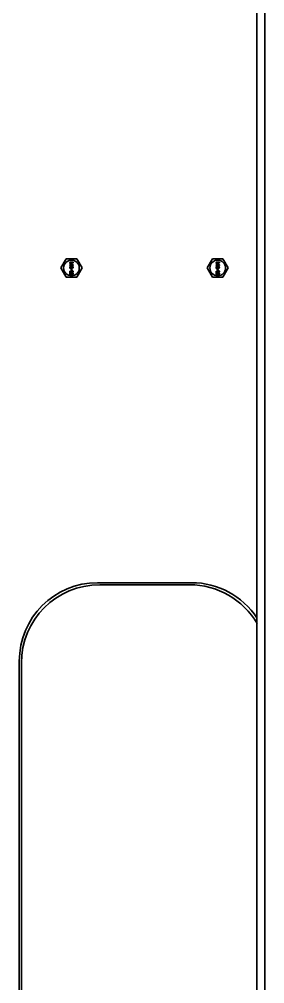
# Model space of a CAD drawing. Header units: millimetres. Extents: x 32496 to 166256, y 3504 to 23939.
# Drawn here: x 150421.2 to 150515.2, y 13461.3 to 13830.5 of the extents above; entities that cross this region are included whole.
import ezdxf

# ---------------------------------------------------------------- set-up
doc = ezdxf.new("R2010")
doc.units = ezdxf.units.MM
doc.layers.get('0').update_dxf_attribs({"lineweight": 35})

# ---------------------------------------------------------------- blocks, each defined once
blk = doc.blocks.new('8-1250')
at = {"linetype": 'Continuous'}
for p, q in [((1915.87, -32157.29), (1915.87, -34666.29)), ((1918.87, -32157.29), (1918.87, -34666.29)), ((1840.83, -33171.29), (1842.85, -33167.79)), ((1846.89, -33167.79), (1842.85, -33167.79)), ((1844.22, -33169.09), (1845.52, -33169.09)), ((1844.22, -33169.25), (1844.22, -33169.09)), ((1845.25, -33169.25), (1844.22, -33169.25)), ((1845.25, -33169.25), (1844.22, -33169.63)), ((1845.52, -33169.09), (1845.52, -33169.33)), ((1846.89, -33167.79), (1848.91, -33171.29)), ((1896.83, -33171.29), (1898.85, -33167.79)), ((1902.89, -33167.79), (1898.85, -33167.79)), ((1900.22, -33169.09), (1901.52, -33169.09)), ((1900.22, -33169.25), (1900.22, -33169.09)), ((1901.25, -33169.25), (1900.22, -33169.25)), ((1901.25, -33169.25), (1900.22, -33169.63)), ((1901.52, -33169.09), (1901.52, -33169.33)), ((1902.89, -33167.79), (1904.91, -33171.29)), ((1842.85, -33174.79), (1840.83, -33171.29)), ((1844.22, -33169.85), (1844.22, -33169.63)), ((1844.22, -33169.85), (1845.25, -33170.23)), ((1844.22, -33170.23), (1845.25, -33170.23)), ((1844.22, -33170.39), (1844.22, -33170.23)), ((1845.52, -33170.39), (1844.22, -33170.39)), ((1844.25, -33170.9), (1844.22, -33171.04)), ((1844.22, -33171.17), (1844.22, -33171.04)), ((1844.22, -33171.17), (1844.25, -33171.31)), ((1844.22, -33172.56), (1845.3, -33172.56)), ((1844.22, -33172.72), (1844.22, -33172.56)), ((1845.52, -33172.72), (1844.22, -33172.72)), ((1844.22, -33172.93), (1844.36, -33172.93)), ((1844.22, -33173.91), (1844.22, -33172.93)), ((1844.33, -33170.77), (1844.25, -33170.9)), ((1844.25, -33171.31), (1844.33, -33171.45)), ((1844.44, -33170.69), (1844.33, -33170.77)), ((1844.33, -33171.45), (1844.44, -33171.53)), ((1844.36, -33169.74), (1845.52, -33169.33)), ((1845.52, -33170.15), (1844.36, -33169.74)), ((1844.36, -33171.01), (1844.39, -33170.93)), ((1844.36, -33171.01), (1844.36, -33171.2)), ((1844.39, -33171.28), (1844.36, -33171.2)), ((1845.05, -33173.69), (1844.36, -33172.93)), ((1844.39, -33170.93), (1844.44, -33170.85)), ((1844.44, -33171.36), (1844.39, -33171.28)), ((1844.58, -33170.63), (1844.44, -33170.69)), ((1844.44, -33170.85), (1844.53, -33170.8)), ((1844.53, -33171.42), (1844.44, -33171.36)), ((1844.44, -33171.53), (1844.58, -33171.58)), ((1844.53, -33170.8), (1844.61, -33170.77)), ((1844.61, -33171.45), (1844.53, -33171.42)), ((1844.78, -33170.61), (1844.58, -33170.63)), ((1844.72, -33171.58), (1844.58, -33171.58)), ((1844.69, -33170.77), (1844.61, -33170.77)), ((1844.61, -33171.45), (1844.69, -33171.45)), ((1844.64, -33171.96), (1844.83, -33171.96)), ((1844.64, -33172.01), (1844.64, -33171.96)), ((1844.83, -33172.01), (1844.64, -33172.01)), ((1844.69, -33170.77), (1844.78, -33170.8)), ((1844.78, -33171.42), (1844.69, -33171.45)), ((1844.72, -33171.8), (1844.69, -33171.82)), ((1844.69, -33171.82), (1844.83, -33171.96)), ((1844.83, -33172.01), (1844.69, -33172.15)), ((1844.69, -33172.15), (1844.72, -33172.18)), ((1844.72, -33171.58), (1844.86, -33171.53)), ((1844.89, -33171.96), (1844.72, -33171.8)), ((1844.72, -33172.18), (1844.89, -33172.01)), ((1844.78, -33170.61), (1844.97, -33170.61)), ((1844.78, -33170.8), (1844.83, -33170.85)), ((1844.83, -33171.36), (1844.78, -33171.42)), ((1844.83, -33170.85), (1844.89, -33170.93)), ((1844.89, -33171.28), (1844.83, -33171.36)), ((1844.86, -33171.53), (1844.94, -33171.45)), ((1844.89, -33170.93), (1844.91, -33171.01)), ((1844.91, -33171.2), (1844.89, -33171.28)), ((1845.05, -33171.8), (1844.89, -33171.96)), ((1844.89, -33172.01), (1845.05, -33172.18)), ((1844.97, -33170.74), (1844.91, -33170.74)), ((1845.02, -33170.9), (1844.91, -33170.74)), ((1844.91, -33171.2), (1844.91, -33171.01)), ((1844.94, -33171.45), (1845.02, -33171.31)), ((1844.94, -33171.96), (1845.08, -33171.82)), ((1844.94, -33171.96), (1845.14, -33171.96)), ((1845.14, -33172.01), (1844.94, -33172.01)), ((1845.08, -33172.15), (1844.94, -33172.01)), ((1845.16, -33170.63), (1844.97, -33170.61)), ((1844.97, -33170.74), (1845.14, -33170.77)), ((1845.05, -33171.04), (1845.02, -33170.9)), ((1845.02, -33171.31), (1845.05, -33171.17)), ((1845.05, -33171.04), (1845.05, -33171.17)), ((1845.08, -33171.82), (1845.05, -33171.8)), ((1845.05, -33172.18), (1845.08, -33172.15)), ((1845.11, -33172.39), (1845.33, -33172.39)), ((1845.11, -33172.39), (1845.3, -33172.56)), ((1845.14, -33170.77), (1845.22, -33170.8)), ((1845.14, -33171.96), (1845.14, -33172.01)), ((1845.3, -33170.69), (1845.16, -33170.63)), ((1845.22, -33170.8), (1845.3, -33170.85)), ((1845.3, -33171.34), (1845.22, -33171.39)), ((1845.22, -33171.53), (1845.22, -33171.39)), ((1845.22, -33171.53), (1845.3, -33171.5)), ((1845.33, -33172.99), (1845.22, -33172.96)), ((1845.22, -33173.1), (1845.22, -33172.96)), ((1845.41, -33170.77), (1845.3, -33170.69)), ((1845.3, -33170.85), (1845.36, -33170.93)), ((1845.36, -33171.26), (1845.3, -33171.34)), ((1845.3, -33171.5), (1845.41, -33171.42)), ((1845.52, -33172.56), (1845.33, -33172.39)), ((1845.36, -33170.93), (1845.38, -33171.01)), ((1845.38, -33171.17), (1845.36, -33171.26)), ((1845.38, -33171.17), (1845.38, -33171.01)), ((1845.49, -33170.9), (1845.41, -33170.77)), ((1845.41, -33171.42), (1845.49, -33171.28)), ((1845.52, -33171.04), (1845.49, -33170.9)), ((1845.49, -33171.28), (1845.52, -33171.15)), ((1845.52, -33170.15), (1845.52, -33170.39)), ((1845.52, -33171.04), (1845.52, -33171.15)), ((1845.52, -33172.56), (1845.52, -33172.72)), ((1848.91, -33171.29), (1846.89, -33174.79)), ((1898.85, -33174.79), (1896.83, -33171.29)), ((1900.22, -33169.85), (1900.22, -33169.63)), ((1900.22, -33169.85), (1901.25, -33170.23)), ((1900.22, -33170.23), (1901.25, -33170.23)), ((1900.22, -33170.39), (1900.22, -33170.23)), ((1901.52, -33170.39), (1900.22, -33170.39)), ((1900.25, -33170.9), (1900.22, -33171.04)), ((1900.22, -33171.17), (1900.22, -33171.04)), ((1900.22, -33171.17), (1900.25, -33171.31)), ((1900.22, -33172.56), (1901.3, -33172.56)), ((1900.22, -33172.72), (1900.22, -33172.56)), ((1901.52, -33172.72), (1900.22, -33172.72)), ((1900.22, -33172.93), (1900.36, -33172.93)), ((1900.22, -33173.91), (1900.22, -33172.93)), ((1900.33, -33170.77), (1900.25, -33170.9)), ((1900.25, -33171.31), (1900.33, -33171.45)), ((1900.44, -33170.69), (1900.33, -33170.77)), ((1900.33, -33171.45), (1900.44, -33171.53)), ((1900.36, -33169.74), (1901.52, -33169.33)), ((1901.52, -33170.15), (1900.36, -33169.74)), ((1900.36, -33171.01), (1900.39, -33170.93)), ((1900.36, -33171.01), (1900.36, -33171.2)), ((1900.39, -33171.28), (1900.36, -33171.2)), ((1901.05, -33173.69), (1900.36, -33172.93)), ((1900.39, -33170.93), (1900.44, -33170.85)), ((1900.44, -33171.36), (1900.39, -33171.28)), ((1900.58, -33170.63), (1900.44, -33170.69)), ((1900.44, -33170.85), (1900.53, -33170.8)), ((1900.53, -33171.42), (1900.44, -33171.36)), ((1900.44, -33171.53), (1900.58, -33171.58)), ((1900.53, -33170.8), (1900.61, -33170.77)), ((1900.61, -33171.45), (1900.53, -33171.42)), ((1900.78, -33170.61), (1900.58, -33170.63)), ((1900.72, -33171.58), (1900.58, -33171.58)), ((1900.69, -33170.77), (1900.61, -33170.77)), ((1900.61, -33171.45), (1900.69, -33171.45)), ((1900.64, -33171.96), (1900.83, -33171.96)), ((1900.64, -33172.01), (1900.64, -33171.96)), ((1900.83, -33172.01), (1900.64, -33172.01)), ((1900.69, -33170.77), (1900.78, -33170.8)), ((1900.78, -33171.42), (1900.69, -33171.45)), ((1900.72, -33171.8), (1900.69, -33171.82)), ((1900.69, -33171.82), (1900.83, -33171.96)), ((1900.83, -33172.01), (1900.69, -33172.15)), ((1900.69, -33172.15), (1900.72, -33172.18)), ((1900.72, -33171.58), (1900.86, -33171.53)), ((1900.89, -33171.96), (1900.72, -33171.8)), ((1900.72, -33172.18), (1900.89, -33172.01)), ((1900.78, -33170.61), (1900.97, -33170.61)), ((1900.78, -33170.8), (1900.83, -33170.85)), ((1900.83, -33171.36), (1900.78, -33171.42)), ((1900.83, -33170.85), (1900.89, -33170.93)), ((1900.89, -33171.28), (1900.83, -33171.36)), ((1900.86, -33171.53), (1900.94, -33171.45)), ((1900.89, -33170.93), (1900.91, -33171.01)), ((1900.91, -33171.2), (1900.89, -33171.28)), ((1901.05, -33171.8), (1900.89, -33171.96)), ((1900.89, -33172.01), (1901.05, -33172.18)), ((1900.97, -33170.74), (1900.91, -33170.74)), ((1901.02, -33170.9), (1900.91, -33170.74)), ((1900.91, -33171.2), (1900.91, -33171.01)), ((1900.94, -33171.45), (1901.02, -33171.31)), ((1900.94, -33171.96), (1901.08, -33171.82)), ((1900.94, -33171.96), (1901.14, -33171.96)), ((1901.14, -33172.01), (1900.94, -33172.01)), ((1901.08, -33172.15), (1900.94, -33172.01)), ((1901.16, -33170.63), (1900.97, -33170.61)), ((1900.97, -33170.74), (1901.14, -33170.77)), ((1901.05, -33171.04), (1901.02, -33170.9)), ((1901.02, -33171.31), (1901.05, -33171.17)), ((1901.05, -33171.04), (1901.05, -33171.17)), ((1901.08, -33171.82), (1901.05, -33171.8)), ((1901.05, -33172.18), (1901.08, -33172.15)), ((1901.11, -33172.39), (1901.33, -33172.39)), ((1901.11, -33172.39), (1901.3, -33172.56)), ((1901.14, -33170.77), (1901.22, -33170.8)), ((1901.14, -33171.96), (1901.14, -33172.01)), ((1901.3, -33170.69), (1901.16, -33170.63)), ((1901.22, -33170.8), (1901.3, -33170.85)), ((1901.3, -33171.34), (1901.22, -33171.39)), ((1901.22, -33171.53), (1901.22, -33171.39)), ((1901.22, -33171.53), (1901.3, -33171.5)), ((1901.33, -33172.99), (1901.22, -33172.96)), ((1901.22, -33173.1), (1901.22, -33172.96)), ((1901.41, -33170.77), (1901.3, -33170.69)), ((1901.3, -33170.85), (1901.36, -33170.93)), ((1901.36, -33171.26), (1901.3, -33171.34)), ((1901.3, -33171.5), (1901.41, -33171.42)), ((1901.52, -33172.56), (1901.33, -33172.39)), ((1901.36, -33170.93), (1901.38, -33171.01)), ((1901.38, -33171.17), (1901.36, -33171.26)), ((1901.38, -33171.17), (1901.38, -33171.01)), ((1901.49, -33170.9), (1901.41, -33170.77)), ((1901.41, -33171.42), (1901.49, -33171.28)), ((1901.52, -33171.04), (1901.49, -33170.9)), ((1901.49, -33171.28), (1901.52, -33171.15)), ((1901.52, -33170.15), (1901.52, -33170.39)), ((1901.52, -33171.04), (1901.52, -33171.15)), ((1901.52, -33172.56), (1901.52, -33172.72)), ((1904.91, -33171.29), (1902.89, -33174.79)), ((1842.85, -33174.79), (1846.89, -33174.79)), ((1844.36, -33173.91), (1844.22, -33173.91)), ((1844.36, -33173.15), (1844.97, -33173.83)), ((1844.36, -33173.15), (1844.36, -33173.91)), ((1844.97, -33173.83), (1845.05, -33173.88)), ((1845.16, -33173.75), (1845.05, -33173.69)), ((1845.05, -33173.88), (1845.16, -33173.91)), ((1845.16, -33173.75), (1845.22, -33173.75)), ((1845.22, -33173.91), (1845.16, -33173.91)), ((1845.22, -33173.1), (1845.3, -33173.15)), ((1845.3, -33173.69), (1845.22, -33173.75)), ((1845.22, -33173.91), (1845.33, -33173.88)), ((1845.3, -33173.15), (1845.36, -33173.23)), ((1845.36, -33173.61), (1845.3, -33173.69)), ((1845.44, -33173.1), (1845.33, -33172.99)), ((1845.33, -33173.88), (1845.44, -33173.77)), ((1845.36, -33173.23), (1845.38, -33173.37)), ((1845.38, -33173.48), (1845.36, -33173.61)), ((1845.38, -33173.48), (1845.38, -33173.37)), ((1845.49, -33173.21), (1845.44, -33173.1)), ((1845.44, -33173.77), (1845.49, -33173.67)), ((1845.52, -33173.4), (1845.49, -33173.21)), ((1845.49, -33173.67), (1845.52, -33173.5)), ((1845.52, -33173.4), (1845.52, -33173.5)), ((1898.85, -33174.79), (1902.89, -33174.79)), ((1900.36, -33173.91), (1900.22, -33173.91)), ((1900.36, -33173.15), (1900.97, -33173.83)), ((1900.36, -33173.15), (1900.36, -33173.91)), ((1900.97, -33173.83), (1901.05, -33173.88)), ((1901.16, -33173.75), (1901.05, -33173.69)), ((1901.05, -33173.88), (1901.16, -33173.91)), ((1901.16, -33173.75), (1901.22, -33173.75)), ((1901.22, -33173.91), (1901.16, -33173.91)), ((1901.22, -33173.1), (1901.3, -33173.15)), ((1901.3, -33173.69), (1901.22, -33173.75)), ((1901.22, -33173.91), (1901.33, -33173.88)), ((1901.3, -33173.15), (1901.36, -33173.23)), ((1901.36, -33173.61), (1901.3, -33173.69)), ((1901.44, -33173.1), (1901.33, -33172.99)), ((1901.33, -33173.88), (1901.44, -33173.77)), ((1901.36, -33173.23), (1901.38, -33173.37)), ((1901.38, -33173.48), (1901.36, -33173.61)), ((1901.38, -33173.48), (1901.38, -33173.37)), ((1901.49, -33173.21), (1901.44, -33173.1)), ((1901.44, -33173.77), (1901.49, -33173.67)), ((1901.52, -33173.4), (1901.49, -33173.21)), ((1901.49, -33173.67), (1901.52, -33173.5)), ((1901.52, -33173.4), (1901.52, -33173.5)), ((1890.87, -33291.79), (1854.87, -33291.79)), ((1855.67, -33292.59), (1890.07, -33292.59)), ((1824.87, -33321.79), (1824.87, -33562.79)), ((1825.67, -33561.99), (1825.67, -33322.59))]:
    blk.add_line(p, q, dxfattribs=at)
for centre in [(1844.87, -33171.29), (1900.87, -33171.29)]:
    blk.add_circle(centre, 3, dxfattribs=at)
for centre, start, end in [((1854.87, -33321.79), 90, 180), ((1855.67, -33322.59), 90, 180), ((1890.07, -33322.59), 30.2828, 90), ((1890.87, -33321.79), 33.4876, 90)]:
    blk.add_arc(centre, 30, start, end, dxfattribs=at)

msp = doc.modelspace()

# ---------------------------------------------------------------- block references
at = {"color": 6}
msp.add_blockref('8-1250', (148596.331, 46906.597), dxfattribs=at)

doc.saveas('drawing.dxf')
